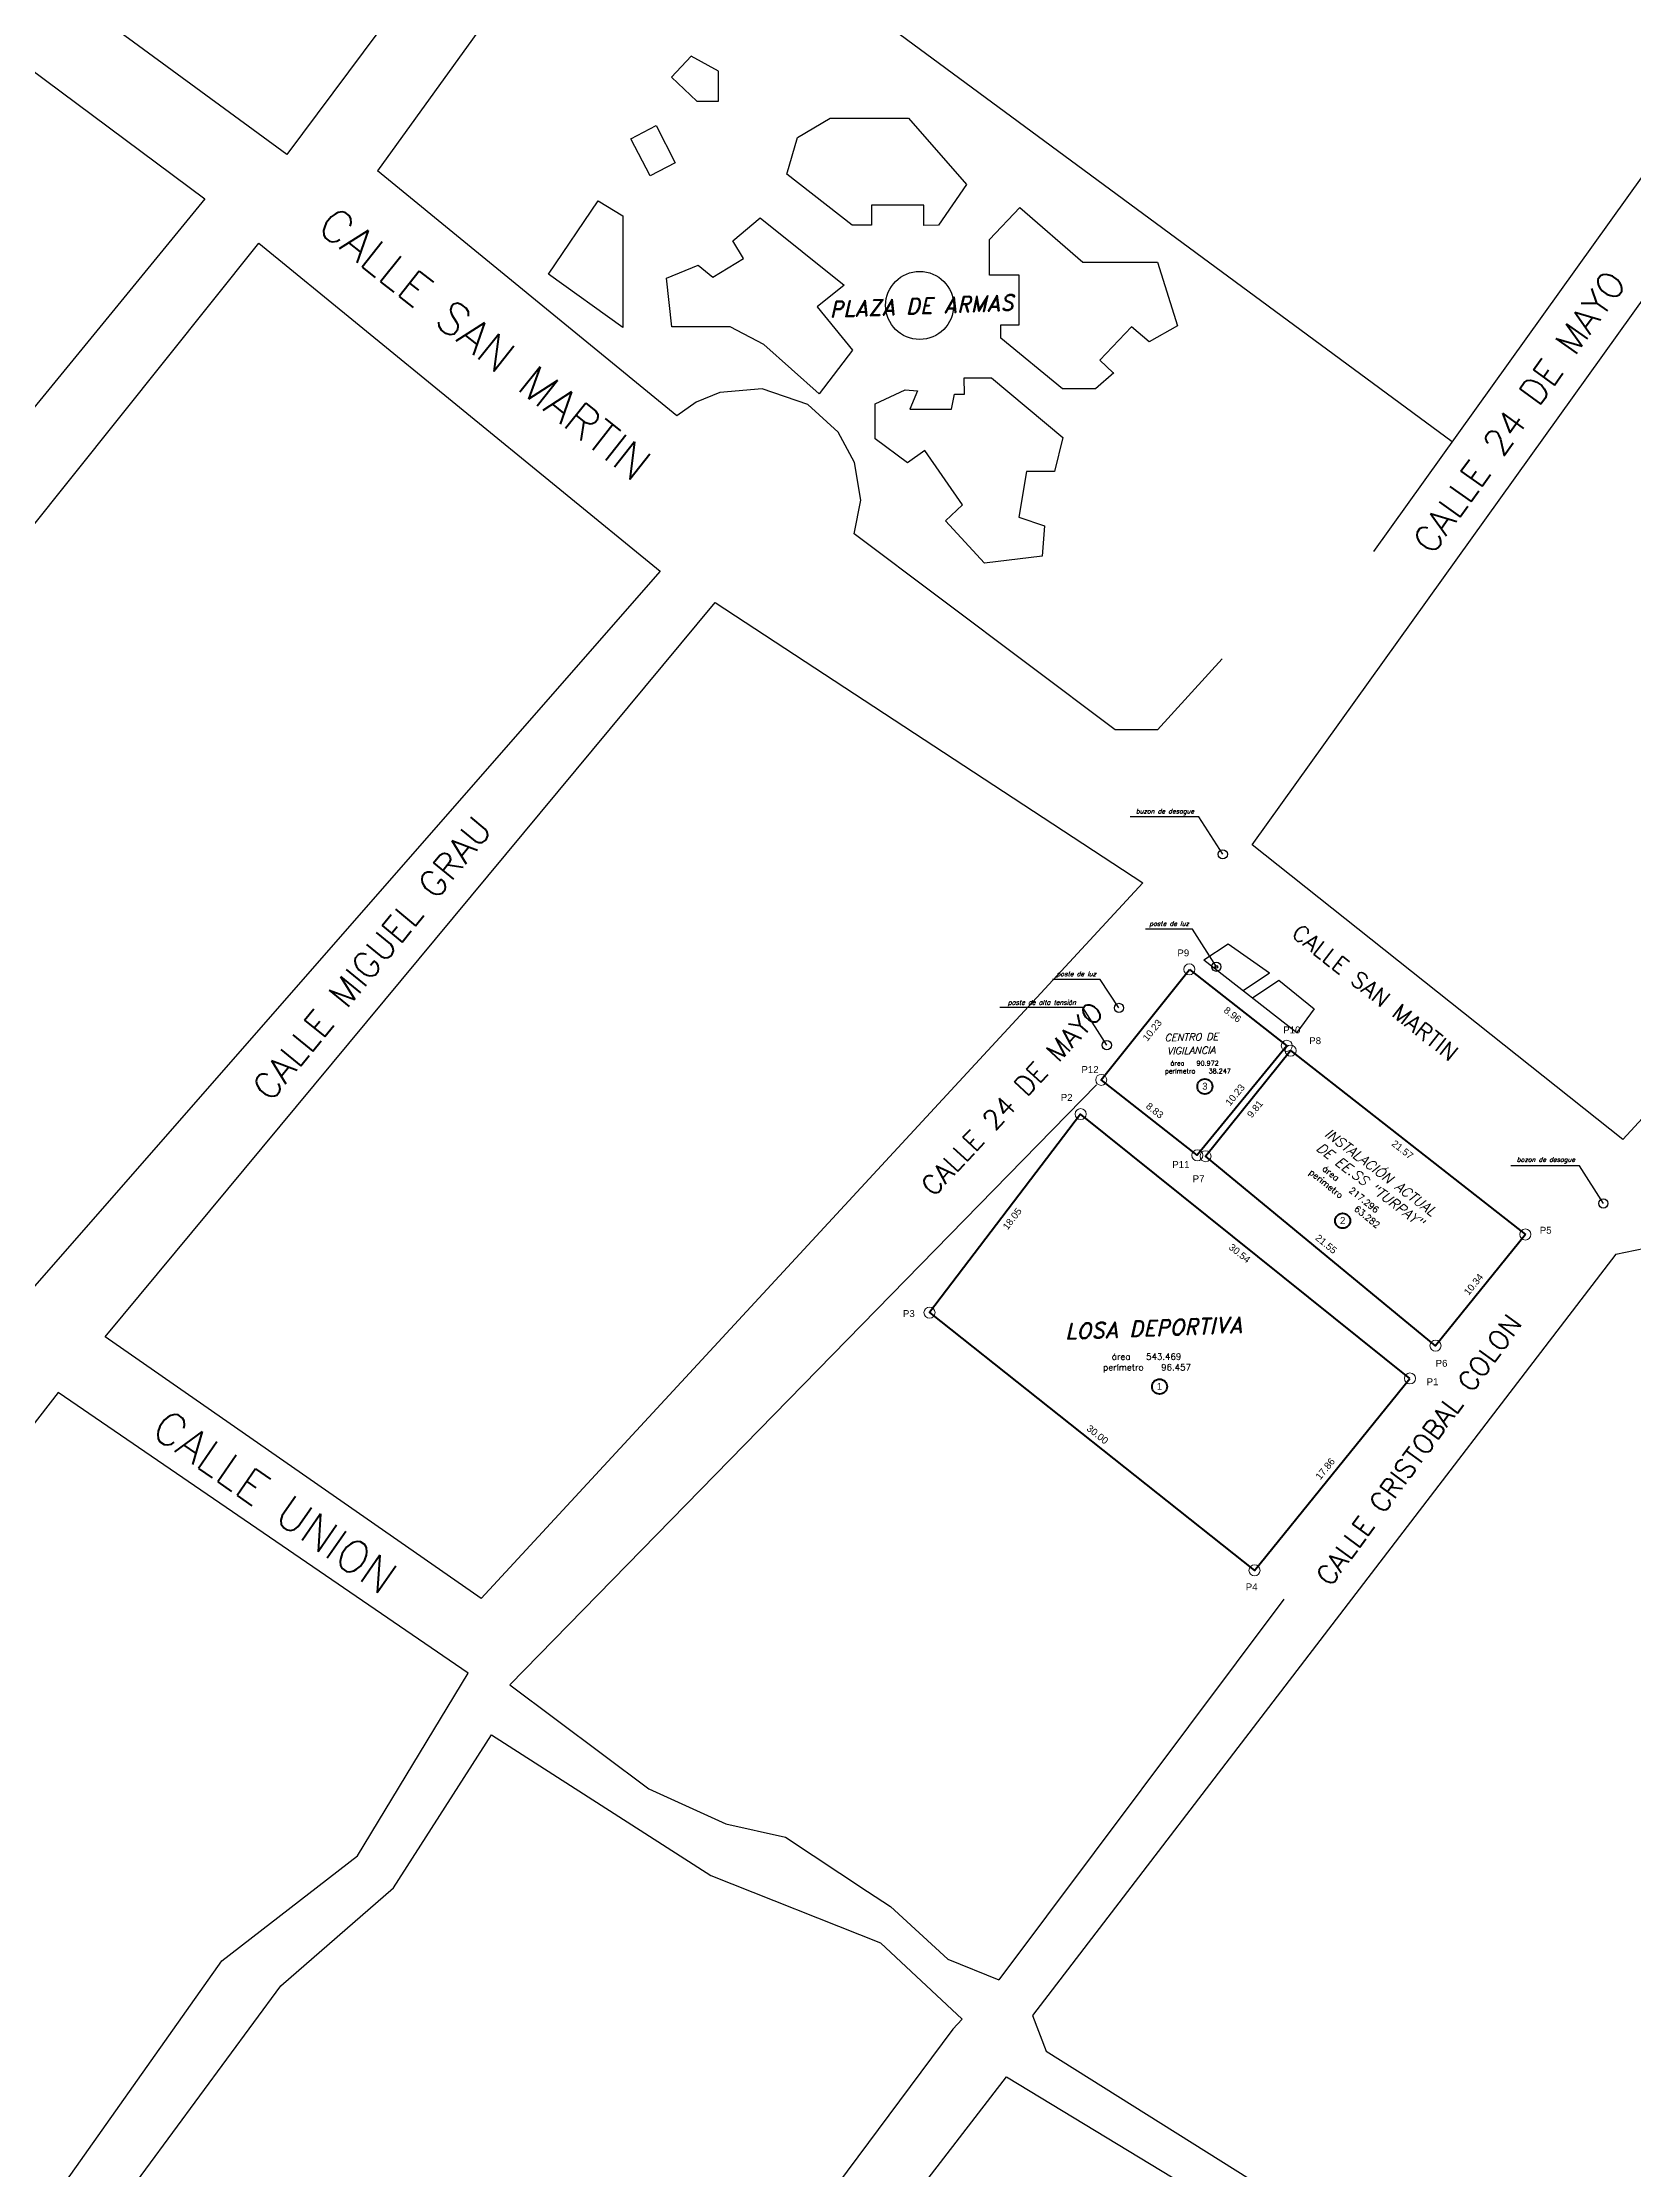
# Model space of a CAD drawing. Header units: metres. Extents: x 756359 to 758214, y 8425508 to 8426351.
# Drawn here: x 756508.6 to 756623.6, y 8425644.7 to 8425798.6 of the extents above; entities that cross this region are included whole.
import ezdxf
from ezdxf.enums import TextEntityAlignment as Align

# ---------------------------------------------------------------- set-up
doc = ezdxf.new("R2010")
doc.units = ezdxf.units.M
for name, color, linetype, lineweight in [('08', 8, 'Continuous', 20), ('COTAS', 40, 'Continuous', 5), ('CUADROS', 9, 'Continuous', 20), ('Texto calles', 7, 'Continuous', 18)]:
    doc.layers.add(name, color=color, linetype=linetype, lineweight=lineweight)
doc.layers.add('NOMBRE', color=40, linetype='Continuous')
doc.styles.add('ambiente', font='romand.shx', dxfattribs={"oblique": 15})
doc.styles.add('COTAS', font='arial.ttf')
doc.styles.add('CUADROS', font='arial.ttf')
doc.styles.get("Standard").update_dxf_attribs({"font": 'simplex.shx'})
doc.dimstyles.new('GenDist', dxfattribs={"dimtxt": 0.5, "dimasz": 0.5, "dimexe": 0.18, "dimexo": 0.0625, "dimgap": 0.25, "dimtad": 2, "dimzin": 1, "dimdsep": 46, "dimtxsty": 'COTAS', "dimcen": 0.09, "dimse1": 1, "dimse2": 1, "dimsd1": 1, "dimsd2": 1, "dimadec": 0, "dimazin": 0, "dimtfac": 1, "dimtofl": 0, "dimtmove": 0, "dimatfit": 3, "dimfxl": 1, "dimtolj": 1, "dimtzin": 0, "dimarcsym": 0})

# ---------------------------------------------------------------- blocks, each defined once
blk = doc.blocks.new('*D74')
at = {"layer": 'Defpoints', "color": 0, "transparency": 16777216}
for p in [(756583.57, 8425720.95), (756583.66, 8425721.06), (756607.48, 8425701.94)]:
    blk.add_point(p, dxfattribs=at)
at = {"layer": 'COTAS', "color": 0, "transparency": 16777216, "insert": (756595.16, 8425710.99), "char_height": 0.5, "attachment_point": 5, "rotation": 321.2418, "style": 'COTAS'}
blk.add_mtext('\\A1;30.54', dxfattribs=at)
blk = doc.blocks.new('*D75')
at = {"layer": 'Defpoints', "color": 0, "transparency": 16777216}
for p in [(756583.66, 8425721.06), (756572.73, 8425706.7), (756572.84, 8425706.61)]:
    blk.add_point(p, dxfattribs=at)
at = {"layer": 'COTAS', "color": 0, "transparency": 16777216, "insert": (756578.71, 8425713.49), "char_height": 0.5, "attachment_point": 5, "rotation": 52.7273, "style": 'COTAS'}
blk.add_mtext('\\A1;18.05', dxfattribs=at)
blk = doc.blocks.new('*D76')
at = {"layer": 'Defpoints', "color": 0, "transparency": 16777216}
for p in [(756572.73, 8425706.7), (756596.24, 8425688.05), (756596.32, 8425688.17)]:
    blk.add_point(p, dxfattribs=at)
at = {"layer": 'COTAS', "color": 0, "transparency": 16777216, "insert": (756584.88, 8425697.88), "char_height": 0.5, "attachment_point": 5, "rotation": 321.5824, "style": 'COTAS'}
blk.add_mtext('\\A1;30.00', dxfattribs=at)
blk = doc.blocks.new('*D77')
at = {"layer": 'Defpoints', "color": 0, "transparency": 16777216}
for p in [(756607.36, 8425702.03), (756607.48, 8425701.94), (756596.24, 8425688.05)]:
    blk.add_point(p, dxfattribs=at)
at = {"layer": 'COTAS', "color": 0, "transparency": 16777216, "insert": (756601.35, 8425695.4), "char_height": 0.5, "attachment_point": 5, "rotation": 51.0042, "style": 'COTAS'}
blk.add_mtext('\\A1;17.86', dxfattribs=at)
blk = doc.blocks.new('*D82')
at = {"layer": 'Defpoints', "color": 0, "transparency": 16777216}
for p in [(756615.83, 8425712.35), (756609.22, 8425704.4), (756609.33, 8425704.31)]:
    blk.add_point(p, dxfattribs=at)
at = {"layer": 'COTAS', "color": 0, "transparency": 16777216, "insert": (756612.08, 8425708.74), "char_height": 0.5, "attachment_point": 5, "rotation": 51.0588, "style": 'COTAS'}
blk.add_mtext('\\A1;10.34', dxfattribs=at)
blk = doc.blocks.new('*D83')
at = {"layer": 'Defpoints', "color": 0, "transparency": 16777216}
for p in [(756592.69, 8425718.01), (756592.78, 8425718.12), (756609.33, 8425704.31)]:
    blk.add_point(p, dxfattribs=at)
at = {"layer": 'COTAS', "color": 0, "transparency": 16777216, "insert": (756601.42, 8425711.66), "char_height": 0.5, "attachment_point": 5, "rotation": 320.5133, "style": 'COTAS'}
blk.add_mtext('\\A1;21.55', dxfattribs=at)
blk = doc.blocks.new('*D84')
at = {"layer": 'Defpoints', "color": 0, "transparency": 16777216}
for p in [(756598.85, 8425725.66), (756598.96, 8425725.57), (756592.69, 8425718.01)]:
    blk.add_point(p, dxfattribs=at)
at = {"layer": 'COTAS', "color": 0, "transparency": 16777216, "insert": (756596.27, 8425721.43), "char_height": 0.5, "attachment_point": 5, "rotation": 51.153, "style": 'COTAS'}
blk.add_mtext('\\A1;9.81', dxfattribs=at)
blk = doc.blocks.new('*D85')
at = {"layer": 'Defpoints', "color": 0, "transparency": 16777216}
for p in [(756598.85, 8425725.66), (756615.74, 8425712.24), (756615.83, 8425712.35)]:
    blk.add_point(p, dxfattribs=at)
at = {"layer": 'COTAS', "color": 0, "transparency": 16777216, "insert": (756606.94, 8425718.49), "char_height": 0.5, "attachment_point": 5, "rotation": 321.9221, "style": 'COTAS'}
blk.add_mtext('\\A1;21.57', dxfattribs=at)
blk = doc.blocks.new('*D90')
at = {"layer": 'Defpoints', "color": 0, "transparency": 16777216}
for p in [(756591.53, 8425731.53), (756598.48, 8425725.89), (756598.57, 8425726)]:
    blk.add_point(p, dxfattribs=at)
at = {"layer": 'COTAS', "color": 0, "transparency": 16777216, "insert": (756594.65, 8425728.26), "char_height": 0.5, "attachment_point": 5, "rotation": 321.8543, "style": 'COTAS'}
blk.add_mtext('\\A1;8.96', dxfattribs=at)
blk = doc.blocks.new('*D91')
at = {"layer": 'Defpoints', "color": 0, "transparency": 16777216}
for p in [(756598.57, 8425726), (756591.99, 8425718.17), (756592.09, 8425718.08)]:
    blk.add_point(p, dxfattribs=at)
at = {"layer": 'COTAS', "color": 0, "transparency": 16777216, "insert": (756594.83, 8425722.45), "char_height": 0.5, "attachment_point": 5, "rotation": 50.7444, "style": 'COTAS'}
blk.add_mtext('\\A1;10.23', dxfattribs=at)
blk = doc.blocks.new('*D92')
at = {"layer": 'Defpoints', "color": 0, "transparency": 16777216}
for p in [(756585.15, 8425723.54), (756585.24, 8425723.65), (756592.09, 8425718.08)]:
    blk.add_point(p, dxfattribs=at)
at = {"layer": 'COTAS', "color": 0, "transparency": 16777216, "insert": (756589.02, 8425721.32), "char_height": 0.5, "attachment_point": 5, "rotation": 321.8543, "style": 'COTAS'}
blk.add_mtext('\\A1;8.83', dxfattribs=at)
blk = doc.blocks.new('*D93')
at = {"layer": 'Defpoints', "color": 0, "transparency": 16777216}
for p in [(756591.53, 8425731.53), (756591.64, 8425731.45), (756585.15, 8425723.54)]:
    blk.add_point(p, dxfattribs=at)
at = {"layer": 'COTAS', "color": 0, "transparency": 16777216, "insert": (756588.84, 8425727.13), "char_height": 0.5, "attachment_point": 5, "rotation": 51.4282, "style": 'COTAS'}
blk.add_mtext('\\A1;10.23', dxfattribs=at)

msp = doc.modelspace()

# ---------------------------------------------------------------- linework, layer by layer
for p, q in [((756598.848, 8425725.657, 3446.241), (756592.692, 8425718.014, 3446.241)), ((756598.567, 8425725.331, 3446.168), (756598.848, 8425725.657, 6892.472)), ((756598.848, 8425725.657, 6892.47), (756599.194, 8425725.435, 3446.307)), ((756615.828, 8425712.353, 3446.241), (756598.848, 8425725.657, 3446.241)), ((756592.692, 8425718.014, 3446.241), (756609.327, 8425704.308, 3446.241)), ((756622.378, 8425710.929, 3445.972), (756580.183, 8425655.86)), ((756580.183, 8425655.86), (756581.17, 8425653.278)), ((756581.17, 8425653.278), (756609.59, 8425635.428))]:
    msp.add_line(p, q)
for points in [[(756540.531, 8425868.97), (756569.489, 8425848.513), (756526.233, 8425790.489), (756497.558, 8425811.512)], [(756492.516, 8425808), (756520.308, 8425787.275), (756475.701, 8425732.776), (756447.954, 8425753.556)], [(756551.128, 8425791.627), (756552.951, 8425792.568), (756554.342, 8425789.874), (756552.519, 8425788.933)], [(756524.213, 8425784.065), (756553.245, 8425760.337), (756508.005, 8425708.617), (756480.444, 8425729.273)], [(756557.223, 8425758.07), (756588.166, 8425737.798), (756540.305, 8425686.029), (756513.1, 8425704.94)]]:
    msp.add_lwpolyline(points, close=True)
at = {"flags": 128}
for points in [[(756573.413, 8425845.598), (756532.793, 8425789.291)], [(756573.413, 8425845.598), (756631.746, 8425799.328), (756604.831, 8425761.769)], [(756552.363, 8425816.419), (756562.133, 8425808.455), (756560.595, 8425806.569), (756610.532, 8425769.725)], [(756593.89, 8425753.986), (756589.208, 8425748.857), (756586.162, 8425748.857), (756567.268, 8425763.03), (756567.751, 8425765.48), (756567.301, 8425768.202), (756566.132, 8425770.385), (756563.926, 8425772.387), (756560.623, 8425773.52), (756557.553, 8425773.267), (756555.849, 8425772.565), (756554.445, 8425771.576), (756532.793, 8425789.291)], [(756586.05, 8425774.697), (756584.723, 8425773.526), (756582.342, 8425773.526), (756577.892, 8425777.194), (756577.892, 8425778.17), (756579.219, 8425778.17), (756579.219, 8425781.759), (756577.072, 8425781.759), (756577.072, 8425784.335), (756579.258, 8425786.637), (756583.825, 8425782.696), (756589.212, 8425782.696), (756590.656, 8425778.092), (756588.627, 8425776.921), (756587.338, 8425778.014), (756585.054, 8425775.613), (756586.017, 8425774.697)], [(756598.353, 8425685.959), (756577.733, 8425658.428)]]:
    msp.add_lwpolyline(points, dxfattribs=at)
for points in [[(756555.497, 8425797.59), (756554.07, 8425796.074), (756555.906, 8425794.345), (756557.46, 8425794.345), (756557.46, 8425796.519)], [(756575.405, 8425788.305), (756573.378, 8425785.36), (756572.315, 8425785.335), (756572.315, 8425786.806), (756568.528, 8425786.806), (756568.528, 8425785.359), (756567.129, 8425785.359), (756562.404, 8425789.055), (756563.177, 8425791.721), (756565.544, 8425793.118), (756571.211, 8425793.118)], [(756548.77, 8425787.132), (756550.545, 8425786.052), (756550.545, 8425777.956), (756545.159, 8425781.835)], [(756560.484, 8425785.911), (756566.566, 8425781.032), (756564.614, 8425779.456), (756567.15, 8425776.315), (756564.739, 8425773.176), (756560.734, 8425776.729), (756558.306, 8425778.005), (756554.101, 8425778.005), (756553.7, 8425781.533), (756556.003, 8425782.483), (756557.054, 8425781.608), (756559.282, 8425782.959), (756558.509, 8425784.233)], [(756580.883, 8425761.423), (756576.71, 8425760.912), (756573.875, 8425763.981), (756575.116, 8425765.127), (756572.379, 8425769.058), (756571.125, 8425768.185), (756568.796, 8425769.924), (756568.796, 8425772.442), (756570.962, 8425773.466), (756571.853, 8425773.375), (756571.31, 8425772.068), (756574.321, 8425772.068), (756574.524, 8425773.149), (756575.27, 8425773.149), (756575.231, 8425774.322), (756577.219, 8425774.322), (756582.36, 8425770.001), (756581.763, 8425767.538), (756579.747, 8425767.538), (756579.199, 8425764.254), (756581.041, 8425763.607)], [(756509.701, 8425700.92), (756465.029, 8425643.296), (756493.99, 8425620.844), (756521.541, 8425659.818), (756531.364, 8425667.412), (756539.368, 8425680.609)], [(756575.08, 8425655.596), (756574.405, 8425654.875), (756529.965, 8425595.118), (756496.488, 8425618.205), (756525.801, 8425657.995), (756533.953, 8425665.076), (756541.046, 8425676.148), (756556.904, 8425665.989), (756569.19, 8425661.112)], [(756578.302, 8425651.41), (756614.225, 8425629.636), (756595.933, 8425612.239), (756564.759, 8425571.11), (756533.205, 8425592.884)]]:
    msp.add_lwpolyline(points, close=True, dxfattribs=at)
at = {"elevation": 3446.044, "flags": 128}
msp.add_lwpolyline([(756596.072, 8425740.55), (756621.434, 8425775.95), (756636.549, 8425797.034), (756671.928, 8425773.789), (756652.006, 8425750.815), (756622.875, 8425719.225)], close=True, dxfattribs=at)
at = {"flags": 128}
for points, elevation in [([(756592.58, 8425732.231), (756594.332, 8425733.391)], 3446.768), ([(756594.332, 8425733.391), (756597.311, 8425731.277)], 3446.065), ([(756591.525, 8425731.533), (756598.568, 8425726.002)], 3446.768), ([(756592.58, 8425732.231), (756599.284, 8425726.965)], 3446.768), ([(756595.403, 8425730.014), (756597.311, 8425731.277)], 3446.655), ([(756596.081, 8425729.481), (756597.99, 8425730.745)], 3446.585), ([(756597.99, 8425730.745), (756600.548, 8425728.668), (756599.284, 8425726.965)], 3445.818), ([(756598.848, 8425725.657), (756592.692, 8425718.014)], 6892.513), ([(756584.808, 8425723.176), (756542.384, 8425679.78), (756552.418, 8425672.241), (756557.993, 8425669.724), (756562.319, 8425668.743), (756568.251, 8425664.82), (756569.903, 8425663.727), (756574.05, 8425659.915), (756577.733, 8425658.428)], 3446.768), ([(756592.692, 8425718.014), (756609.327, 8425704.308)], 3446.241), ([(756622.378, 8425710.929), (756624.474, 8425711.358)], 3445.972)]:
    msp.add_lwpolyline(points, dxfattribs=dict(at, elevation=elevation))
at = {"lineweight": 60, "elevation": 3446.768, "flags": 128}
msp.add_lwpolyline([(756591.525, 8425731.533), (756598.568, 8425726.002), (756592.094, 8425718.08), (756585.148, 8425723.536)], close=True, dxfattribs=at)
at = {"lineweight": 60, "elevation": 3446.162, "flags": 128}
msp.add_lwpolyline([(756615.828, 8425712.353), (756609.327, 8425704.308), (756592.692, 8425718.014), (756598.848, 8425725.657), (756615.828, 8425712.353)], dxfattribs=at)
at = {"lineweight": 60, "flags": 128}
msp.add_lwpolyline([(756607.475, 8425701.937), (756583.657, 8425721.059), (756572.728, 8425706.698), (756596.235, 8425688.054)], close=True, dxfattribs=at)
for centre, radius in [((756572.015, 8425779.564), 2.461), ((756593.94, 8425739.856, 3445.962), 0.333), ((756593.474, 8425731.721, 3446.206), 0.333), ((756593.474, 8425731.721, 3446.206), 0.1), ((756586.433, 8425728.743, 3447), 0.333), ((756585.555, 8425726.05, 3447.882), 0.333), ((756621.466, 8425714.599, 3445.5), 0.333)]:
    msp.add_circle(centre, radius)
at = {"lineweight": 60}
for centre in [(756592.642, 8425723.058), (756602.61, 8425713.342), (756589.364, 8425701.348)]:
    msp.add_circle(centre, 0.543, dxfattribs=at)
at = {"layer": '08', "lineweight": -2}
for points, elevation in [([(756593.94, 8425739.856), (756592.206, 8425742.572), (756587.245, 8425742.572)], 3445.962), ([(756593.474, 8425731.721), (756591.74, 8425734.437), (756588.351, 8425734.437)], 3446.206), ([(756586.433, 8425728.743), (756585.064, 8425730.793), (756581.621, 8425730.793)], 3447), ([(756585.555, 8425726.05), (756583.821, 8425728.766), (756577.804, 8425728.766)], 3447.882), ([(756621.466, 8425714.599), (756619.732, 8425717.315), (756614.785, 8425717.315)], 3445.5)]:
    msp.add_lwpolyline(points, dxfattribs=dict(at, elevation=elevation))
at = {"layer": 'COTAS'}
for centre in [(756591.525, 8425731.533), (756598.568, 8425726.002), (756598.848, 8425725.657), (756585.148, 8425723.536), (756583.657, 8425721.059), (756592.094, 8425718.08), (756592.692, 8425718.014), (756615.828, 8425712.353), (756572.728, 8425706.698), (756609.327, 8425704.308), (756607.475, 8425701.937), (756596.235, 8425688.054)]:
    msp.add_circle(centre, 0.4, dxfattribs=at)

# ---------------------------------------------------------------- texts
for s, height, p in [(' área   90.972', 0.34172, (756589.921, 8425724.572)), ('         perímetro   38.247', 0.34172, (756587.467, 8425724.003)), ('área   543.469', 0.45562, (756585.915, 8425703.295)), ('         perímetro   96.457', 0.45562, (756582.23, 8425702.512))]:
    msp.add_text(s, height=height).set_placement(p)
at = {"lineweight": 60, "style": 'CUADROS'}
for s, p in [('3', (756592.644, 8425723.08)), ('2', (756602.613, 8425713.364)), ('1', (756589.367, 8425701.37))]:
    msp.add_text(s, height=0.5, dxfattribs=at).set_placement(p, align=Align.MIDDLE_CENTER)
for s, p in [('área   217.296', (756601.096, 8425717.03)), ('       perimetro   63.282', (756598.292, 8425718.267, 1724))]:
    msp.add_text(s, height=0.45562, rotation=321.01302).set_placement(p)
at = {"layer": 'CUADROS', "ltscale": 0.5, "style": 'CUADROS'}
for s, p in [('P9', (756591.084, 8425732.722)), ('P10', (756598.934, 8425727.152)), ('P8', (756600.621, 8425726.375)), ('P12', (756584.338, 8425724.285)), ('P2', (756582.647, 8425722.271)), ('P11', (756590.909, 8425717.414)), ('P7', (756592.189, 8425716.383)), ('P5', (756617.295, 8425712.659)), ('P3', (756571.233, 8425706.633)), ('P6', (756609.761, 8425703.033)), ('P1', (756609.111, 8425701.699)), ('P4', (756596.027, 8425686.86))]:
    msp.add_text(s, height=0.5, dxfattribs=at).set_placement(p, align=Align.MIDDLE_CENTER)
at = {"layer": 'NOMBRE', "style": 'ambiente', "oblique": 15, "text_generation_flag": 6}
for s, height, rotation, p in [('PLAZA DE ARMAS ', 1.13906, 182.19925, (756572.537, 8425779.543)), ('buzon de desague', 0.3375, 180, (756589.758, 8425742.98, 4729.858)), ('poste de luz', 0.3375, 180, (756590.059, 8425734.844, 4730.102)), ('poste de luz', 0.3375, 180, (756583.345, 8425731.207, 4730.896)), ('poste de alta tensión', 0.3375, 180, (756580.857, 8425729.14, 4731.778)), ('CENTRO DE', 0.5126, 181.19401, (756591.678, 8425726.635)), ('VIGILANCIA', 0.5126, 181.19401, (756591.649, 8425725.663)), ('DE EE.SS "TURPAY"', 0.71191, 142.93784, (756604.598, 8425715.943)), ('INSTALACIÓN ACTUAL', 0.71191, 142.93784, (756605.346, 8425716.868)), ('bozon de desague ', 0.3375, 180, (756617.427, 8425717.777, 4729.396)), ('LOSA DEPORTIVA', 1.13906, 182.19925, (756588.93, 8425705.581))]:
    msp.add_text(s, height=height, rotation=rotation, dxfattribs=at).set_placement(p, align=Align.MIDDLE_CENTER)
at = {"layer": 'Texto calles'}
for s, height, rotation, p in [('CALLE SAN MARTIN', 2.34375, 321.56784, (756528.306, 8425785.023)), ('CALLE 24 DE MAYO', 1.875, 54.42871, (756609.094, 8425761.451, 3446.044)), ('CALLE MIGUEL GRAU', 1.875, 50.69736, (756525.063, 8425721.881, -3.456)), ('CALLE SAN MARTIN', 1.17187, 321.56784, (756598.834, 8425733.962)), ('CALLE 24 DE MAYO', 1.40625, 47.04669, (756573.014, 8425715.027, 2584.533)), ('CALLE CRISTOBAL COLON', 1.40625, 53.89741, (756601.729, 8425686.821)), ('CALLE UNION', 2.34375, 325.17477, (756516.298, 8425697.896))]:
    msp.add_text(s, height=height, rotation=rotation, dxfattribs=at).set_placement(p)

# ---------------------------------------------------------------- dimensions: what is measured, and where the dimension line sits
at = {"layer": 'COTAS'}
for p1, p2, distance, picture, middle in [((756585.148, 8425723.536), (756591.525, 8425731.533), -0.141, '*D93', (756588.842, 8425727.131)), ((756591.525, 8425731.533), (756598.568, 8425726.002), -0.142, '*D90', (756594.647, 8425728.258)), ((756598.568, 8425726.002), (756592.094, 8425718.08), -0.14, '*D91', (756594.831, 8425722.449)), ((756592.692, 8425718.014), (756598.848, 8425725.657), -0.142, '*D84', (756596.274, 8425721.429)), ((756598.848, 8425725.657), (756615.828, 8425712.353), -0.142, '*D85', (756606.938, 8425718.495)), ((756592.094, 8425718.08), (756585.148, 8425723.536), -0.143, '*D92', (756589.022, 8425721.318)), ((756583.657, 8425721.059), (756572.728, 8425706.698), 0.14, '*D75', (756578.705, 8425713.488)), ((756607.475, 8425701.937), (756583.657, 8425721.059), 0.141, '*D74', (756595.161, 8425710.994)), ((756609.327, 8425704.308), (756592.692, 8425718.014), -0.141, '*D83', (756601.421, 8425711.659)), ((756615.828, 8425712.353), (756609.327, 8425704.308), -0.14, '*D82', (756612.075, 8425708.736)), ((756572.728, 8425706.698), (756596.235, 8425688.054), 0.143, '*D76', (756584.884, 8425697.884)), ((756596.235, 8425688.054), (756607.475, 8425701.937), 0.142, '*D77', (756601.352, 8425695.403))]:
    dim = msp.add_aligned_dim(p1=p1, p2=p2, distance=distance, dimstyle='GenDist', dxfattribs=at)
    dim.commit()
    dim.dimension.update_dxf_attribs({"geometry": picture, "text_midpoint": middle})

doc.saveas('drawing.dxf')
